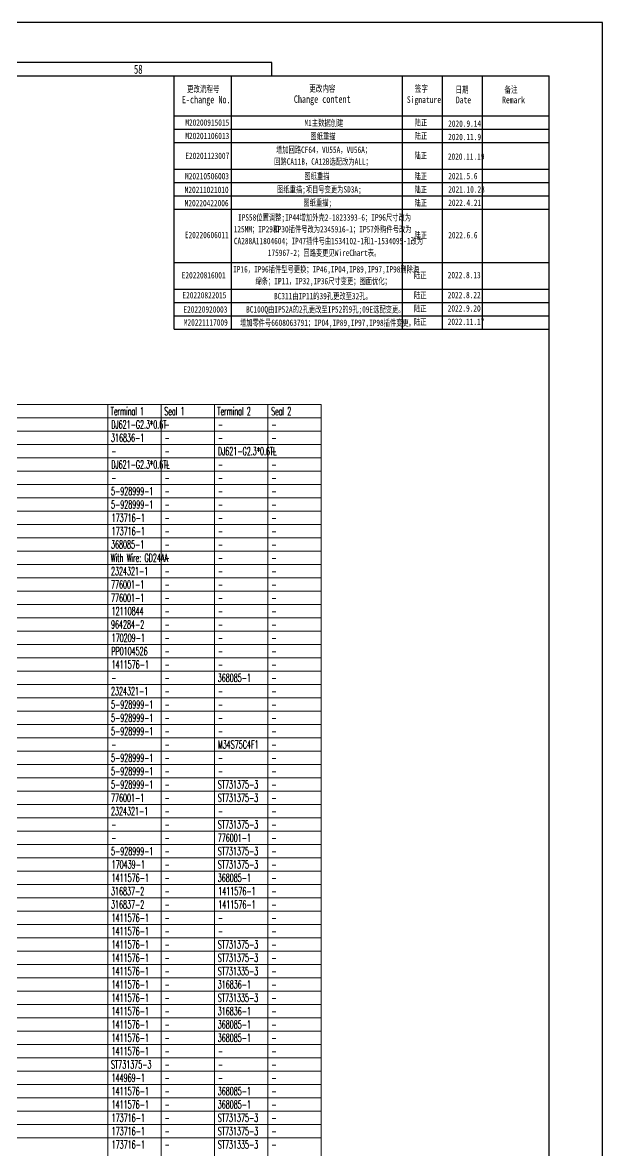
# Model space of a CAD drawing. Header units: inches. Extents: x 47316 to 59086, y 3141 to 11743.
# Drawn here: x 55974.5 to 56191.9, y 8650.5 to 9073.5 of the extents above; entities that cross this region are included whole.
import ezdxf

# ---------------------------------------------------------------- set-up
doc = ezdxf.new("R2010")
doc.units = ezdxf.units.IN
doc.header["$MEASUREMENT"] = 0
doc.layers.add('___SHELL', color=7, linetype='Continuous')
doc.layers.add('_BLACK_HOLE', color=7, linetype='Continuous')
doc.styles.add('MtX_FangSong_GB2312', font='')
doc.styles.add('MtX_FangSong_GB2312_1', font='')
doc.styles.add('MtX_SimSun', font='')
doc.styles.add('MtX_仿宋_GB2312', font='')
doc.styles.get("Standard").update_dxf_attribs({"font": ''})
doc.styles.add('样式 1', font='仿宋_GB2312.ttf', dxfattribs={"width": 0.7, "height": 2.4})
doc.styles.get('MtX_FangSong_GB2312').set_extended_font_data('FangSong_GB2312')
doc.styles.get('MtX_FangSong_GB2312_1').set_extended_font_data('FangSong_GB2312', bold=True)
doc.styles.get('MtX_SimSun').set_extended_font_data('SimSun')
doc.styles.get('MtX_仿宋_GB2312').set_extended_font_data('仿宋_GB2312')
doc.styles.get('Standard').set_extended_font_data('SimSun')

msp = doc.modelspace()

# ---------------------------------------------------------------- linework, layer by layer
at = {"color": 0, "lineweight": -2}
for p, q in [((56191.93, 9073.45), (50247.93, 9073.45)), ((56191.93, 8232.45), (56191.93, 9073.45)), ((56067.93, 9058.45), (50267.93, 9058.45)), ((56067.93, 9053.45), (56067.93, 9058.45)), ((50267.93, 9053.45), (56171.93, 9053.45)), ((56031.43, 9053.45), (56171.93, 9053.45)), ((56171.93, 8252.45), (56171.93, 9053.45)), ((56171.93, 8983.45), (56171.93, 9053.45))]:
    msp.add_line(p, q, dxfattribs=at)
at = {"color": 0, "linetype": 'Continuous', "lineweight": 15}
for p, q in [((55759.65, 8930.24), (56086.5, 8930.24)), ((56006.5, 8425.24), (56006.5, 8930.24)), ((56026.5, 8425.24), (56026.5, 8930.24)), ((56046.5, 8425.24), (56046.5, 8930.24)), ((56066.5, 8425.24), (56066.5, 8930.24)), ((56086.5, 8425.24), (56086.5, 8930.24)), ((55759.65, 8925.24), (56086.5, 8925.24)), ((55759.65, 8920.24), (56086.5, 8920.24)), ((55759.65, 8915.24), (56086.5, 8915.24)), ((55759.65, 8910.24), (56086.5, 8910.24)), ((55759.65, 8905.24), (56086.5, 8905.24)), ((55759.65, 8900.24), (56086.5, 8900.24)), ((55759.65, 8895.24), (56086.5, 8895.24)), ((55759.65, 8890.24), (56086.5, 8890.24)), ((55759.65, 8885.24), (56086.5, 8885.24)), ((55759.65, 8880.24), (56086.5, 8880.24)), ((55759.65, 8875.24), (56086.5, 8875.24)), ((55759.65, 8870.24), (56086.5, 8870.24)), ((55759.65, 8865.24), (56086.5, 8865.24)), ((55759.65, 8860.24), (56086.5, 8860.24)), ((55759.65, 8855.24), (56086.5, 8855.24)), ((55759.65, 8850.24), (56086.5, 8850.24)), ((55759.65, 8845.24), (56086.5, 8845.24)), ((55759.65, 8840.24), (56086.5, 8840.24)), ((55759.65, 8835.24), (56086.5, 8835.24)), ((55759.65, 8830.24), (56086.5, 8830.24)), ((55759.65, 8825.24), (56086.5, 8825.24)), ((55759.65, 8820.24), (56086.5, 8820.24)), ((55759.65, 8815.24), (56086.5, 8815.24)), ((55759.65, 8810.24), (56086.5, 8810.24)), ((55759.65, 8805.24), (56086.5, 8805.24)), ((55759.65, 8800.24), (56086.5, 8800.24)), ((55759.65, 8795.24), (56086.5, 8795.24)), ((55759.65, 8790.24), (56086.5, 8790.24)), ((55759.65, 8785.24), (56086.5, 8785.24)), ((55759.65, 8780.24), (56086.5, 8780.24)), ((55759.65, 8775.24), (56086.5, 8775.24)), ((55759.65, 8770.24), (56086.5, 8770.24)), ((55759.65, 8765.24), (56086.5, 8765.24)), ((55759.65, 8760.24), (56086.5, 8760.24)), ((55759.65, 8755.24), (56086.5, 8755.24)), ((55759.65, 8750.24), (56086.5, 8750.24)), ((55759.65, 8745.24), (56086.5, 8745.24)), ((55759.65, 8740.24), (56086.5, 8740.24)), ((55759.65, 8735.24), (56086.5, 8735.24)), ((55759.65, 8730.24), (56086.5, 8730.24)), ((55759.65, 8725.24), (56086.5, 8725.24)), ((55759.65, 8720.24), (56086.5, 8720.24)), ((55759.65, 8715.24), (56086.5, 8715.24)), ((55759.65, 8710.24), (56086.5, 8710.24)), ((55759.65, 8705.24), (56086.5, 8705.24)), ((55759.65, 8700.24), (56086.5, 8700.24)), ((55759.65, 8695.24), (56086.5, 8695.24)), ((55759.65, 8690.24), (56086.5, 8690.24)), ((55759.65, 8685.24), (56086.5, 8685.24)), ((55759.65, 8680.24), (56086.5, 8680.24)), ((55759.65, 8675.24), (56086.5, 8675.24)), ((55759.65, 8670.24), (56086.5, 8670.24)), ((55759.65, 8665.24), (56086.5, 8665.24)), ((55759.65, 8660.24), (56086.5, 8660.24)), ((55759.65, 8655.24), (56086.5, 8655.24))]:
    msp.add_line(p, q, dxfattribs=at)
at = {"layer": '_BLACK_HOLE', "color": 0, "lineweight": -3}
for p, q in [((56031.43, 8958.45), (56031.43, 9053.45)), ((56052.85, 8958.45), (56052.85, 9053.45)), ((56116.93, 8958.45), (56116.93, 9053.45)), ((56131.93, 8958.45), (56131.93, 9053.45)), ((56146.93, 8958.45), (56146.93, 9053.45)), ((56031.43, 9033.45), (56171.93, 9033.45)), ((56031.43, 9028.45), (56171.93, 9028.45)), ((56031.43, 9018.45), (56171.93, 9018.45)), ((56031.43, 9013.45), (56171.93, 9013.45)), ((56031.43, 9008.45), (56171.93, 9008.45)), ((56031.43, 9003.45), (56171.93, 9003.45)), ((56031.43, 8983.45), (56171.93, 8983.45)), ((56031.43, 8973.45), (56171.93, 8973.45)), ((56031.43, 8968.45), (56171.93, 8968.45)), ((56031.43, 8963.45), (56171.93, 8963.45)), ((56031.43, 8958.45), (56171.93, 8958.45))]:
    msp.add_line(p, q, dxfattribs=at)
at = {"layer": '_BLACK_HOLE', "color": 0, "lineweight": -2}
msp.add_line((56031.43, 9038.45), (56171.93, 9038.45), dxfattribs=at)

# ---------------------------------------------------------------- texts
at = {"color": 0, "lineweight": -2, "style": 'MtX_FangSong_GB2312', "width": 0.7}
msp.add_text('58', height=3.4, dxfattribs=at).set_placement((56016.29, 9054.25))
at = {"color": 0, "lineweight": -3, "width": 0.7}
for s, style, p in [('M20200915015', '样式 1', (56035.56, 9034.76)), ('M1主数据创建', 'MtX_仿宋_GB2312', (56080.24, 9034.65)), ('M20201106013', '样式 1', (56035.56, 9029.76)), ('图纸重描', 'MtX_仿宋_GB2312', (56082.45, 9029.64)), ('增加回路CF64，VU55A，VU56A；', 'MtX_仿宋_GB2312', (56069.54, 9024.55)), ('E20201123007', '样式 1', (56035.56, 9022.28)), ('回路CA11B，CA12B选配改为ALL；', 'MtX_仿宋_GB2312', (56068.85, 9020.12))]:
    msp.add_text(s, height=2.4, dxfattribs=dict(at, style=style)).set_placement(p)
at = {"color": 0, "style": '样式 1', "width": 0.7}
for s, p in [('陆正', (56121.55, 9034.73)), ('2020.9.14', (56134.09, 9034.36)), ('陆正', (56121.55, 9029.73)), ('2020.11.9', (56134.09, 9029.36)), ('陆正', (56121.45, 9022.38)), ('2020.11.19', (56133.99, 9022.01))]:
    msp.add_text(s, height=2.4, dxfattribs=at).set_placement(p)
at = {"color": 140, "linetype": 'Continuous', "lineweight": 15, "char_height": 3, "attachment_point": 1}
for s, insert, width in [('\\Fromans.shx;\\W0.5000000000;\\T1.0000000000;\\o\\lTerminal 1', (56007.57, 8929.24), 12.2857), ('\\Fromans.shx;\\W0.5000000000;\\T1.0000000000;\\o\\lSeal 1', (56027.71, 8929.24), 7.5714), ('\\Fromans.shx;\\W0.5000000000;\\T1.0000000000;\\o\\lTerminal 2', (56047.57, 8929.24), 12.2857), ('\\Fromans.shx;\\W0.5000000000;\\T1.0000000000;\\o\\lSeal 2', (56067.71, 8929.24), 7.5714)]:
    msp.add_mtext(s, dxfattribs=dict(at, insert=insert, width=width))
at = {"color": 7, "linetype": 'Continuous', "lineweight": 15, "char_height": 3, "attachment_point": 1}
for s, insert, width in [('\\Fromans.shx;\\W0.5000000000;\\T1.0000000000;\\o\\lDJ621-G2.3*0.6T', (56007.78, 8924.24), 19.7143), ('\\Fromans.shx;\\W0.5000000000;\\T1.0000000000;\\o\\l-', (56027.78, 8924.24), 1.8571), ('\\Fromans.shx;\\W0.5000000000;\\T1.0000000000;\\o\\l-', (56047.78, 8924.24), 1.8571), ('\\Fromans.shx;\\W0.5000000000;\\T1.0000000000;\\o\\l-', (56067.78, 8924.24), 1.8571), ('\\Fromans.shx;\\W0.5000000000;\\T1.0000000000;\\o\\l316836-1', (56007.71, 8919.24), 11.8571), ('\\Fromans.shx;\\W0.5000000000;\\T1.0000000000;\\o\\l-', (56027.78, 8919.24), 1.8571), ('\\Fromans.shx;\\W0.5000000000;\\T1.0000000000;\\o\\l-', (56047.78, 8919.24), 1.8571), ('\\Fromans.shx;\\W0.5000000000;\\T1.0000000000;\\o\\l-', (56067.78, 8919.24), 1.8571), ('\\Fromans.shx;\\W0.5000000000;\\T1.0000000000;\\o\\l-', (56007.78, 8914.24), 1.8571), ('\\Fromans.shx;\\W0.5000000000;\\T1.0000000000;\\o\\l-', (56027.78, 8914.24), 1.8571), ('\\Fromans.shx;\\W0.5000000000;\\T1.0000000000;\\o\\lDJ621-G2.3*0.6TL', (56047.78, 8914.24), 20.9286), ('\\Fromans.shx;\\W0.5000000000;\\T1.0000000000;\\o\\l-', (56067.78, 8914.24), 1.8571), ('\\Fromans.shx;\\W0.5000000000;\\T1.0000000000;\\o\\lDJ621-G2.3*0.6TL', (56007.78, 8909.24), 20.9286), ('\\Fromans.shx;\\W0.5000000000;\\T1.0000000000;\\o\\l-', (56027.78, 8909.24), 1.8571), ('\\Fromans.shx;\\W0.5000000000;\\T1.0000000000;\\o\\l-', (56047.78, 8909.24), 1.8571), ('\\Fromans.shx;\\W0.5000000000;\\T1.0000000000;\\o\\l-', (56067.78, 8909.24), 1.8571), ('\\Fromans.shx;\\W0.5000000000;\\T1.0000000000;\\o\\l5-928999-1', (56007.71, 8899.24), 15.1429), ('\\Fromans.shx;\\W0.5000000000;\\T1.0000000000;\\o\\l-', (56007.78, 8904.24), 1.8571), ('\\Fromans.shx;\\W0.5000000000;\\T1.0000000000;\\o\\l-', (56027.78, 8904.24), 1.8571), ('\\Fromans.shx;\\W0.5000000000;\\T1.0000000000;\\o\\l-', (56047.78, 8904.24), 1.8571), ('\\Fromans.shx;\\W0.5000000000;\\T1.0000000000;\\o\\l-', (56067.78, 8904.24), 1.8571), ('\\Fromans.shx;\\W0.5000000000;\\T1.0000000000;\\o\\l-', (56027.78, 8899.24), 1.8571), ('\\Fromans.shx;\\W0.5000000000;\\T1.0000000000;\\o\\l-', (56047.78, 8899.24), 1.8571), ('\\Fromans.shx;\\W0.5000000000;\\T1.0000000000;\\o\\l-', (56067.78, 8899.24), 1.8571), ('\\Fromans.shx;\\W0.5000000000;\\T1.0000000000;\\o\\l5-928999-1', (56007.71, 8894.24), 15.1429), ('\\Fromans.shx;\\W0.5000000000;\\T1.0000000000;\\o\\l-', (56027.78, 8894.24), 1.8571), ('\\Fromans.shx;\\W0.5000000000;\\T1.0000000000;\\o\\l-', (56047.78, 8894.24), 1.8571), ('\\Fromans.shx;\\W0.5000000000;\\T1.0000000000;\\o\\l-', (56067.78, 8894.24), 1.8571), ('\\Fromans.shx;\\W0.5000000000;\\T1.0000000000;\\o\\l173716-1', (56007.93, 8889.24), 11.8571), ('\\Fromans.shx;\\W0.5000000000;\\T1.0000000000;\\o\\l-', (56027.78, 8889.24), 1.8571), ('\\Fromans.shx;\\W0.5000000000;\\T1.0000000000;\\o\\l-', (56047.78, 8889.24), 1.8571), ('\\Fromans.shx;\\W0.5000000000;\\T1.0000000000;\\o\\l-', (56067.78, 8889.24), 1.8571), ('\\Fromans.shx;\\W0.5000000000;\\T1.0000000000;\\o\\l173716-1', (56007.93, 8884.24), 11.8571), ('\\Fromans.shx;\\W0.5000000000;\\T1.0000000000;\\o\\l-', (56027.78, 8884.24), 1.8571), ('\\Fromans.shx;\\W0.5000000000;\\T1.0000000000;\\o\\l-', (56047.78, 8884.24), 1.8571), ('\\Fromans.shx;\\W0.5000000000;\\T1.0000000000;\\o\\l-', (56067.78, 8884.24), 1.8571), ('\\Fromans.shx;\\W0.5000000000;\\T1.0000000000;\\o\\l368085-1', (56007.71, 8879.24), 11.8571), ('\\Fromans.shx;\\W0.5000000000;\\T1.0000000000;\\o\\l-', (56027.78, 8879.24), 1.8571), ('\\Fromans.shx;\\W0.5000000000;\\T1.0000000000;\\o\\l-', (56047.78, 8879.24), 1.8571), ('\\Fromans.shx;\\W0.5000000000;\\T1.0000000000;\\o\\l-', (56067.78, 8879.24), 1.8571), ('\\Fromans.shx;\\W0.5000000000;\\T1.0000000000;\\o\\lWith Wire: GD24AA', (56007.64, 8874.24), 21.1429), ('\\Fromans.shx;\\W0.5000000000;\\T1.0000000000;\\o\\l2324321-1', (56007.71, 8869.24), 13.2857), ('\\Fromans.shx;\\W0.5000000000;\\T1.0000000000;\\o\\l-', (56027.78, 8874.24), 1.8571), ('\\Fromans.shx;\\W0.5000000000;\\T1.0000000000;\\o\\l-', (56047.78, 8874.24), 1.8571), ('\\Fromans.shx;\\W0.5000000000;\\T1.0000000000;\\o\\l-', (56067.78, 8874.24), 1.8571), ('\\Fromans.shx;\\W0.5000000000;\\T1.0000000000;\\o\\l-', (56027.78, 8869.24), 1.8571), ('\\Fromans.shx;\\W0.5000000000;\\T1.0000000000;\\o\\l-', (56047.78, 8869.24), 1.8571), ('\\Fromans.shx;\\W0.5000000000;\\T1.0000000000;\\o\\l-', (56067.78, 8869.24), 1.8571), ('\\Fromans.shx;\\W0.5000000000;\\T1.0000000000;\\o\\l776001-1', (56007.71, 8864.24), 11.8571), ('\\Fromans.shx;\\W0.5000000000;\\T1.0000000000;\\o\\l-', (56027.78, 8864.24), 1.8571), ('\\Fromans.shx;\\W0.5000000000;\\T1.0000000000;\\o\\l-', (56047.78, 8864.24), 1.8571), ('\\Fromans.shx;\\W0.5000000000;\\T1.0000000000;\\o\\l-', (56067.78, 8864.24), 1.8571), ('\\Fromans.shx;\\W0.5000000000;\\T1.0000000000;\\o\\l776001-1', (56007.71, 8859.24), 11.8571), ('\\Fromans.shx;\\W0.5000000000;\\T1.0000000000;\\o\\l-', (56027.78, 8859.24), 1.8571), ('\\Fromans.shx;\\W0.5000000000;\\T1.0000000000;\\o\\l-', (56047.78, 8859.24), 1.8571), ('\\Fromans.shx;\\W0.5000000000;\\T1.0000000000;\\o\\l-', (56067.78, 8859.24), 1.8571), ('\\Fromans.shx;\\W0.5000000000;\\T1.0000000000;\\o\\l12110844', (56007.93, 8854.24), 11.4286), ('\\Fromans.shx;\\W0.5000000000;\\T1.0000000000;\\o\\l-', (56027.78, 8854.24), 1.8571), ('\\Fromans.shx;\\W0.5000000000;\\T1.0000000000;\\o\\l-', (56047.78, 8854.24), 1.8571), ('\\Fromans.shx;\\W0.5000000000;\\T1.0000000000;\\o\\l-', (56067.78, 8854.24), 1.8571), ('\\Fromans.shx;\\W0.5000000000;\\T1.0000000000;\\o\\l964284-2', (56007.71, 8849.24), 11.8571), ('\\Fromans.shx;\\W0.5000000000;\\T1.0000000000;\\o\\l170209-1', (56007.93, 8844.24), 11.8571), ('\\Fromans.shx;\\W0.5000000000;\\T1.0000000000;\\o\\l-', (56027.78, 8849.24), 1.8571), ('\\Fromans.shx;\\W0.5000000000;\\T1.0000000000;\\o\\l-', (56047.78, 8849.24), 1.8571), ('\\Fromans.shx;\\W0.5000000000;\\T1.0000000000;\\o\\l-', (56067.78, 8849.24), 1.8571), ('\\Fromans.shx;\\W0.5000000000;\\T1.0000000000;\\o\\l-', (56027.78, 8844.24), 1.8571), ('\\Fromans.shx;\\W0.5000000000;\\T1.0000000000;\\o\\l-', (56047.78, 8844.24), 1.8571), ('\\Fromans.shx;\\W0.5000000000;\\T1.0000000000;\\o\\l-', (56067.78, 8844.24), 1.8571), ('\\Fromans.shx;\\W0.5000000000;\\T1.0000000000;\\o\\lPP0104526', (56007.78, 8839.24), 13), ('\\Fromans.shx;\\W0.5000000000;\\T1.0000000000;\\o\\l-', (56027.78, 8839.24), 1.8571), ('\\Fromans.shx;\\W0.5000000000;\\T1.0000000000;\\o\\l-', (56047.78, 8839.24), 1.8571), ('\\Fromans.shx;\\W0.5000000000;\\T1.0000000000;\\o\\l-', (56067.78, 8839.24), 1.8571), ('\\Fromans.shx;\\W0.5000000000;\\T1.0000000000;\\o\\l1411576-1', (56007.93, 8834.24), 13.2857), ('\\Fromans.shx;\\W0.5000000000;\\T1.0000000000;\\o\\l-', (56027.78, 8834.24), 1.8571), ('\\Fromans.shx;\\W0.5000000000;\\T1.0000000000;\\o\\l-', (56047.78, 8834.24), 1.8571), ('\\Fromans.shx;\\W0.5000000000;\\T1.0000000000;\\o\\l-', (56067.78, 8834.24), 1.8571), ('\\Fromans.shx;\\W0.5000000000;\\T1.0000000000;\\o\\l-', (56007.78, 8829.24), 1.8571), ('\\Fromans.shx;\\W0.5000000000;\\T1.0000000000;\\o\\l-', (56027.78, 8829.24), 1.8571), ('\\Fromans.shx;\\W0.5000000000;\\T1.0000000000;\\o\\l368085-1', (56047.71, 8829.24), 11.8571), ('\\Fromans.shx;\\W0.5000000000;\\T1.0000000000;\\o\\l-', (56067.78, 8829.24), 1.8571), ('\\Fromans.shx;\\W0.5000000000;\\T1.0000000000;\\o\\l2324321-1', (56007.71, 8824.24), 13.2857), ('\\Fromans.shx;\\W0.5000000000;\\T1.0000000000;\\o\\l-', (56027.78, 8824.24), 1.8571), ('\\Fromans.shx;\\W0.5000000000;\\T1.0000000000;\\o\\l-', (56047.78, 8824.24), 1.8571), ('\\Fromans.shx;\\W0.5000000000;\\T1.0000000000;\\o\\l-', (56067.78, 8824.24), 1.8571), ('\\Fromans.shx;\\W0.5000000000;\\T1.0000000000;\\o\\l5-928999-1', (56007.71, 8819.24), 15.1429), ('\\Fromans.shx;\\W0.5000000000;\\T1.0000000000;\\o\\l5-928999-1', (56007.71, 8814.24), 15.1429), ('\\Fromans.shx;\\W0.5000000000;\\T1.0000000000;\\o\\l-', (56027.78, 8819.24), 1.8571), ('\\Fromans.shx;\\W0.5000000000;\\T1.0000000000;\\o\\l-', (56047.78, 8819.24), 1.8571), ('\\Fromans.shx;\\W0.5000000000;\\T1.0000000000;\\o\\l-', (56067.78, 8819.24), 1.8571), ('\\Fromans.shx;\\W0.5000000000;\\T1.0000000000;\\o\\l-', (56027.78, 8814.24), 1.8571), ('\\Fromans.shx;\\W0.5000000000;\\T1.0000000000;\\o\\l-', (56047.78, 8814.24), 1.8571), ('\\Fromans.shx;\\W0.5000000000;\\T1.0000000000;\\o\\l-', (56067.78, 8814.24), 1.8571), ('\\Fromans.shx;\\W0.5000000000;\\T1.0000000000;\\o\\l5-928999-1', (56007.71, 8809.24), 15.1429), ('\\Fromans.shx;\\W0.5000000000;\\T1.0000000000;\\o\\l-', (56027.78, 8809.24), 1.8571), ('\\Fromans.shx;\\W0.5000000000;\\T1.0000000000;\\o\\l-', (56047.78, 8809.24), 1.8571), ('\\Fromans.shx;\\W0.5000000000;\\T1.0000000000;\\o\\l-', (56067.78, 8809.24), 1.8571), ('\\Fromans.shx;\\W0.5000000000;\\T1.0000000000;\\o\\l-', (56007.78, 8804.24), 1.8571), ('\\Fromans.shx;\\W0.5000000000;\\T1.0000000000;\\o\\l-', (56027.78, 8804.24), 1.8571), ('\\Fromans.shx;\\W0.5000000000;\\T1.0000000000;\\o\\lM34S75C4F1', (56047.78, 8804.24), 14.5), ('\\Fromans.shx;\\W0.5000000000;\\T1.0000000000;\\o\\l-', (56067.78, 8804.24), 1.8571), ('\\Fromans.shx;\\W0.5000000000;\\T1.0000000000;\\o\\l5-928999-1', (56007.71, 8799.24), 15.1429), ('\\Fromans.shx;\\W0.5000000000;\\T1.0000000000;\\o\\l-', (56027.78, 8799.24), 1.8571), ('\\Fromans.shx;\\W0.5000000000;\\T1.0000000000;\\o\\l-', (56047.78, 8799.24), 1.8571), ('\\Fromans.shx;\\W0.5000000000;\\T1.0000000000;\\o\\l-', (56067.78, 8799.24), 1.8571), ('\\Fromans.shx;\\W0.5000000000;\\T1.0000000000;\\o\\l5-928999-1', (56007.71, 8794.24), 15.1429), ('\\Fromans.shx;\\W0.5000000000;\\T1.0000000000;\\o\\l5-928999-1', (56007.71, 8789.24), 15.1429), ('\\Fromans.shx;\\W0.5000000000;\\T1.0000000000;\\o\\l-', (56027.78, 8794.24), 1.8571), ('\\Fromans.shx;\\W0.5000000000;\\T1.0000000000;\\o\\lST731375-3', (56047.71, 8789.24), 14.4286), ('\\Fromans.shx;\\W0.5000000000;\\T1.0000000000;\\o\\l-', (56047.78, 8794.24), 1.8571), ('\\Fromans.shx;\\W0.5000000000;\\T1.0000000000;\\o\\l-', (56067.78, 8794.24), 1.8571), ('\\Fromans.shx;\\W0.5000000000;\\T1.0000000000;\\o\\l-', (56027.78, 8789.24), 1.8571), ('\\Fromans.shx;\\W0.5000000000;\\T1.0000000000;\\o\\l-', (56067.78, 8789.24), 1.8571), ('\\Fromans.shx;\\W0.5000000000;\\T1.0000000000;\\o\\l776001-1', (56007.71, 8784.24), 11.8571), ('\\Fromans.shx;\\W0.5000000000;\\T1.0000000000;\\o\\l-', (56027.78, 8784.24), 1.8571), ('\\Fromans.shx;\\W0.5000000000;\\T1.0000000000;\\o\\lST731375-3', (56047.71, 8784.24), 14.4286), ('\\Fromans.shx;\\W0.5000000000;\\T1.0000000000;\\o\\l-', (56067.78, 8784.24), 1.8571), ('\\Fromans.shx;\\W0.5000000000;\\T1.0000000000;\\o\\l2324321-1', (56007.71, 8779.24), 13.2857), ('\\Fromans.shx;\\W0.5000000000;\\T1.0000000000;\\o\\l-', (56027.78, 8779.24), 1.8571), ('\\Fromans.shx;\\W0.5000000000;\\T1.0000000000;\\o\\l-', (56047.78, 8779.24), 1.8571), ('\\Fromans.shx;\\W0.5000000000;\\T1.0000000000;\\o\\l-', (56067.78, 8779.24), 1.8571), ('\\Fromans.shx;\\W0.5000000000;\\T1.0000000000;\\o\\l-', (56007.78, 8774.24), 1.8571), ('\\Fromans.shx;\\W0.5000000000;\\T1.0000000000;\\o\\l-', (56027.78, 8774.24), 1.8571), ('\\Fromans.shx;\\W0.5000000000;\\T1.0000000000;\\o\\lST731375-3', (56047.71, 8774.24), 14.4286), ('\\Fromans.shx;\\W0.5000000000;\\T1.0000000000;\\o\\l-', (56067.78, 8774.24), 1.8571), ('\\Fromans.shx;\\W0.5000000000;\\T1.0000000000;\\o\\l-', (56007.78, 8769.24), 1.8571), ('\\Fromans.shx;\\W0.5000000000;\\T1.0000000000;\\o\\l-', (56027.78, 8769.24), 1.8571), ('\\Fromans.shx;\\W0.5000000000;\\T1.0000000000;\\o\\l776001-1', (56047.71, 8769.24), 11.8571), ('\\Fromans.shx;\\W0.5000000000;\\T1.0000000000;\\o\\l-', (56067.78, 8769.24), 1.8571), ('\\Fromans.shx;\\W0.5000000000;\\T1.0000000000;\\o\\l5-928999-1', (56007.71, 8764.24), 15.1429), ('\\Fromans.shx;\\W0.5000000000;\\T1.0000000000;\\o\\lST731375-3', (56047.71, 8764.24), 14.4286), ('\\Fromans.shx;\\W0.5000000000;\\T1.0000000000;\\o\\l170439-1', (56007.93, 8759.24), 11.8571), ('\\Fromans.shx;\\W0.5000000000;\\T1.0000000000;\\o\\l-', (56027.78, 8764.24), 1.8571), ('\\Fromans.shx;\\W0.5000000000;\\T1.0000000000;\\o\\lST731375-3', (56047.71, 8759.24), 14.4286), ('\\Fromans.shx;\\W0.5000000000;\\T1.0000000000;\\o\\l-', (56067.78, 8764.24), 1.8571), ('\\Fromans.shx;\\W0.5000000000;\\T1.0000000000;\\o\\l-', (56027.78, 8759.24), 1.8571), ('\\Fromans.shx;\\W0.5000000000;\\T1.0000000000;\\o\\l-', (56067.78, 8759.24), 1.8571), ('\\Fromans.shx;\\W0.5000000000;\\T1.0000000000;\\o\\l1411576-1', (56007.93, 8754.24), 13.2857), ('\\Fromans.shx;\\W0.5000000000;\\T1.0000000000;\\o\\l-', (56027.78, 8754.24), 1.8571), ('\\Fromans.shx;\\W0.5000000000;\\T1.0000000000;\\o\\l368085-1', (56047.71, 8754.24), 11.8571), ('\\Fromans.shx;\\W0.5000000000;\\T1.0000000000;\\o\\l-', (56067.78, 8754.24), 1.8571), ('\\Fromans.shx;\\W0.5000000000;\\T1.0000000000;\\o\\l316837-2', (56007.71, 8749.24), 11.8571), ('\\Fromans.shx;\\W0.5000000000;\\T1.0000000000;\\o\\l-', (56027.78, 8749.24), 1.8571), ('\\Fromans.shx;\\W0.5000000000;\\T1.0000000000;\\o\\l1411576-1', (56047.93, 8749.24), 13.2857), ('\\Fromans.shx;\\W0.5000000000;\\T1.0000000000;\\o\\l-', (56067.78, 8749.24), 1.8571), ('\\Fromans.shx;\\W0.5000000000;\\T1.0000000000;\\o\\l316837-2', (56007.71, 8744.24), 11.8571), ('\\Fromans.shx;\\W0.5000000000;\\T1.0000000000;\\o\\l-', (56027.78, 8744.24), 1.8571), ('\\Fromans.shx;\\W0.5000000000;\\T1.0000000000;\\o\\l1411576-1', (56047.93, 8744.24), 13.2857), ('\\Fromans.shx;\\W0.5000000000;\\T1.0000000000;\\o\\l-', (56067.78, 8744.24), 1.8571), ('\\Fromans.shx;\\W0.5000000000;\\T1.0000000000;\\o\\l1411576-1', (56007.93, 8739.24), 13.2857), ('\\Fromans.shx;\\W0.5000000000;\\T1.0000000000;\\o\\l1411576-1', (56007.93, 8734.24), 13.2857), ('\\Fromans.shx;\\W0.5000000000;\\T1.0000000000;\\o\\l-', (56027.78, 8739.24), 1.8571), ('\\Fromans.shx;\\W0.5000000000;\\T1.0000000000;\\o\\l-', (56047.78, 8739.24), 1.8571), ('\\Fromans.shx;\\W0.5000000000;\\T1.0000000000;\\o\\l-', (56067.78, 8739.24), 1.8571), ('\\Fromans.shx;\\W0.5000000000;\\T1.0000000000;\\o\\l-', (56027.78, 8734.24), 1.8571), ('\\Fromans.shx;\\W0.5000000000;\\T1.0000000000;\\o\\l-', (56047.78, 8734.24), 1.8571), ('\\Fromans.shx;\\W0.5000000000;\\T1.0000000000;\\o\\l-', (56067.78, 8734.24), 1.8571), ('\\Fromans.shx;\\W0.5000000000;\\T1.0000000000;\\o\\l1411576-1', (56007.93, 8729.24), 13.2857), ('\\Fromans.shx;\\W0.5000000000;\\T1.0000000000;\\o\\l-', (56027.78, 8729.24), 1.8571), ('\\Fromans.shx;\\W0.5000000000;\\T1.0000000000;\\o\\lST731375-3', (56047.71, 8729.24), 14.4286), ('\\Fromans.shx;\\W0.5000000000;\\T1.0000000000;\\o\\l-', (56067.78, 8729.24), 1.8571), ('\\Fromans.shx;\\W0.5000000000;\\T1.0000000000;\\o\\l1411576-1', (56007.93, 8724.24), 13.2857), ('\\Fromans.shx;\\W0.5000000000;\\T1.0000000000;\\o\\l-', (56027.78, 8724.24), 1.8571), ('\\Fromans.shx;\\W0.5000000000;\\T1.0000000000;\\o\\lST731375-3', (56047.71, 8724.24), 14.4286), ('\\Fromans.shx;\\W0.5000000000;\\T1.0000000000;\\o\\l-', (56067.78, 8724.24), 1.8571), ('\\Fromans.shx;\\W0.5000000000;\\T1.0000000000;\\o\\l1411576-1', (56007.93, 8719.24), 13.2857), ('\\Fromans.shx;\\W0.5000000000;\\T1.0000000000;\\o\\l-', (56027.78, 8719.24), 1.8571), ('\\Fromans.shx;\\W0.5000000000;\\T1.0000000000;\\o\\lST731335-3', (56047.71, 8719.24), 14.4286), ('\\Fromans.shx;\\W0.5000000000;\\T1.0000000000;\\o\\l-', (56067.78, 8719.24), 1.8571), ('\\Fromans.shx;\\W0.5000000000;\\T1.0000000000;\\o\\l1411576-1', (56007.93, 8714.24), 13.2857), ('\\Fromans.shx;\\W0.5000000000;\\T1.0000000000;\\o\\l-', (56027.78, 8714.24), 1.8571), ('\\Fromans.shx;\\W0.5000000000;\\T1.0000000000;\\o\\l316836-1', (56047.71, 8714.24), 11.8571), ('\\Fromans.shx;\\W0.5000000000;\\T1.0000000000;\\o\\l-', (56067.78, 8714.24), 1.8571), ('\\Fromans.shx;\\W0.5000000000;\\T1.0000000000;\\o\\l1411576-1', (56007.93, 8709.24), 13.2857), ('\\Fromans.shx;\\W0.5000000000;\\T1.0000000000;\\o\\lST731335-3', (56047.71, 8709.24), 14.4286), ('\\Fromans.shx;\\W0.5000000000;\\T1.0000000000;\\o\\l1411576-1', (56007.93, 8704.24), 13.2857), ('\\Fromans.shx;\\W0.5000000000;\\T1.0000000000;\\o\\l-', (56027.78, 8709.24), 1.8571), ('\\Fromans.shx;\\W0.5000000000;\\T1.0000000000;\\o\\l316836-1', (56047.71, 8704.24), 11.8571), ('\\Fromans.shx;\\W0.5000000000;\\T1.0000000000;\\o\\l-', (56067.78, 8709.24), 1.8571), ('\\Fromans.shx;\\W0.5000000000;\\T1.0000000000;\\o\\l-', (56027.78, 8704.24), 1.8571), ('\\Fromans.shx;\\W0.5000000000;\\T1.0000000000;\\o\\l-', (56067.78, 8704.24), 1.8571), ('\\Fromans.shx;\\W0.5000000000;\\T1.0000000000;\\o\\l1411576-1', (56007.93, 8699.24), 13.2857), ('\\Fromans.shx;\\W0.5000000000;\\T1.0000000000;\\o\\l-', (56027.78, 8699.24), 1.8571), ('\\Fromans.shx;\\W0.5000000000;\\T1.0000000000;\\o\\l368085-1', (56047.71, 8699.24), 11.8571), ('\\Fromans.shx;\\W0.5000000000;\\T1.0000000000;\\o\\l-', (56067.78, 8699.24), 1.8571), ('\\Fromans.shx;\\W0.5000000000;\\T1.0000000000;\\o\\l1411576-1', (56007.93, 8694.24), 13.2857), ('\\Fromans.shx;\\W0.5000000000;\\T1.0000000000;\\o\\l-', (56027.78, 8694.24), 1.8571), ('\\Fromans.shx;\\W0.5000000000;\\T1.0000000000;\\o\\l368085-1', (56047.71, 8694.24), 11.8571), ('\\Fromans.shx;\\W0.5000000000;\\T1.0000000000;\\o\\l-', (56067.78, 8694.24), 1.8571), ('\\Fromans.shx;\\W0.5000000000;\\T1.0000000000;\\o\\l1411576-1', (56007.93, 8689.24), 13.2857), ('\\Fromans.shx;\\W0.5000000000;\\T1.0000000000;\\o\\l-', (56027.78, 8689.24), 1.8571), ('\\Fromans.shx;\\W0.5000000000;\\T1.0000000000;\\o\\l-', (56047.78, 8689.24), 1.8571), ('\\Fromans.shx;\\W0.5000000000;\\T1.0000000000;\\o\\l-', (56067.78, 8689.24), 1.8571), ('\\Fromans.shx;\\W0.5000000000;\\T1.0000000000;\\o\\lST731375-3', (56007.71, 8684.24), 14.4286), ('\\Fromans.shx;\\W0.5000000000;\\T1.0000000000;\\o\\l144969-1', (56007.93, 8679.24), 11.8571), ('\\Fromans.shx;\\W0.5000000000;\\T1.0000000000;\\o\\l-', (56027.78, 8684.24), 1.8571), ('\\Fromans.shx;\\W0.5000000000;\\T1.0000000000;\\o\\l-', (56047.78, 8684.24), 1.8571), ('\\Fromans.shx;\\W0.5000000000;\\T1.0000000000;\\o\\l-', (56067.78, 8684.24), 1.8571), ('\\Fromans.shx;\\W0.5000000000;\\T1.0000000000;\\o\\l-', (56027.78, 8679.24), 1.8571), ('\\Fromans.shx;\\W0.5000000000;\\T1.0000000000;\\o\\l-', (56047.78, 8679.24), 1.8571), ('\\Fromans.shx;\\W0.5000000000;\\T1.0000000000;\\o\\l-', (56067.78, 8679.24), 1.8571), ('\\Fromans.shx;\\W0.5000000000;\\T1.0000000000;\\o\\l1411576-1', (56007.93, 8674.24), 13.2857), ('\\Fromans.shx;\\W0.5000000000;\\T1.0000000000;\\o\\l-', (56027.78, 8674.24), 1.8571), ('\\Fromans.shx;\\W0.5000000000;\\T1.0000000000;\\o\\l368085-1', (56047.71, 8674.24), 11.8571), ('\\Fromans.shx;\\W0.5000000000;\\T1.0000000000;\\o\\l-', (56067.78, 8674.24), 1.8571), ('\\Fromans.shx;\\W0.5000000000;\\T1.0000000000;\\o\\l1411576-1', (56007.93, 8669.24), 13.2857), ('\\Fromans.shx;\\W0.5000000000;\\T1.0000000000;\\o\\l-', (56027.78, 8669.24), 1.8571), ('\\Fromans.shx;\\W0.5000000000;\\T1.0000000000;\\o\\l368085-1', (56047.71, 8669.24), 11.8571), ('\\Fromans.shx;\\W0.5000000000;\\T1.0000000000;\\o\\l-', (56067.78, 8669.24), 1.8571), ('\\Fromans.shx;\\W0.5000000000;\\T1.0000000000;\\o\\l173716-1', (56007.93, 8664.24), 11.8571), ('\\Fromans.shx;\\W0.5000000000;\\T1.0000000000;\\o\\l-', (56027.78, 8664.24), 1.8571), ('\\Fromans.shx;\\W0.5000000000;\\T1.0000000000;\\o\\lST731375-3', (56047.71, 8664.24), 14.4286), ('\\Fromans.shx;\\W0.5000000000;\\T1.0000000000;\\o\\l-', (56067.78, 8664.24), 1.8571), ('\\Fromans.shx;\\W0.5000000000;\\T1.0000000000;\\o\\l173716-1', (56007.93, 8659.24), 11.8571), ('\\Fromans.shx;\\W0.5000000000;\\T1.0000000000;\\o\\l-', (56027.78, 8659.24), 1.8571), ('\\Fromans.shx;\\W0.5000000000;\\T1.0000000000;\\o\\lST731375-3', (56047.71, 8659.24), 14.4286), ('\\Fromans.shx;\\W0.5000000000;\\T1.0000000000;\\o\\l-', (56067.78, 8659.24), 1.8571), ('\\Fromans.shx;\\W0.5000000000;\\T1.0000000000;\\o\\l173716-1', (56007.93, 8654.24), 11.8571), ('\\Fromans.shx;\\W0.5000000000;\\T1.0000000000;\\o\\lST731335-3', (56047.71, 8654.24), 14.4286), ('\\Fromans.shx;\\W0.5000000000;\\T1.0000000000;\\o\\l-', (56027.78, 8654.24), 1.8571), ('\\Fromans.shx;\\W0.5000000000;\\T1.0000000000;\\o\\l-', (56067.78, 8654.24), 1.8571)]:
    msp.add_mtext(s, dxfattribs=dict(at, insert=insert, width=width))
at = {"layer": '___SHELL', "color": 0, "lineweight": -3, "width": 0.7}
for s, style, p in [('M20210506003', '样式 1', (56035.47, 9014.65)), ('图纸重描', 'MtX_仿宋_GB2312', (56080.17, 9014.7)), ('M20211021010', '样式 1', (56035.33, 9009.55)), ('图纸重描;项目号变更为SD3A;', 'MtX_仿宋_GB2312', (56069.94, 9009.7)), ('M20220422006', '样式 1', (56035.33, 9004.55)), ('图纸重描;', 'MtX_仿宋_GB2312', (56079.82, 9004.72)), ('IPS58位置调整;IP44增加外壳2-1823393-6；IP96尺寸改为', 'MtX_仿宋_GB2312', (56055.31, 8999.18)), ('125MM；IP29和', 'MtX_仿宋_GB2312', (56053.7, 8994.76)), ('IP30插件号改为2345916-1；IP57外购件号改为', 'MtX_FangSong_GB2312_1', (56068.81, 8994.76)), ('E20220606011', '样式 1', (56035.39, 8992.6)), ('CA288A11804604；IP47插件号由1534102-1和1-1534095-1改为', 'MtX_FangSong_GB2312_1', (56053.77, 8990.34)), ('175967-2；回路变更见WireChart表。', 'MtX_FangSong_GB2312_1', (56066.48, 8985.92)), ('E20220816001', 'MtX_仿宋_GB2312', (56034.21, 8977.5)), ('IP16，IP96插件型号更换；IP46,IP04,IP89,IP97,IP98删除海', 'MtX_仿宋_GB2312', (56053.48, 8979.73)), ('绵条；IP11，IP32,IP36尺寸变更；图面优化；', 'MtX_仿宋_GB2312', (56061.86, 8975.3)), ('E20220822015', 'MtX_仿宋_GB2312', (56034.49, 8970.01)), ('BC311由IP11的39孔更改至32孔。', 'MtX_仿宋_GB2312', (56068.81, 8969.68)), ('E20220920003', 'MtX_仿宋_GB2312', (56034.87, 8964.68)), ('BC100Q由IP52A的2孔更改至IP52的9孔;09E选配变更。', 'MtX_仿宋_GB2312', (56058.35, 8964.7)), ('M20221117009', 'MtX_仿宋_GB2312', (56035, 8959.81)), ('增加零件号6608063791；IP04,IP89,IP97,IP98插件变更。', 'MtX_仿宋_GB2312', (56056.03, 8959.7))]:
    msp.add_text(s, height=2.4, dxfattribs=dict(at, style=style)).set_placement(p)
at = {"layer": '___SHELL', "color": 0, "style": '样式 1', "width": 0.7}
for s, p in [('陆正', (56121.46, 9014.62)), ('2021.5.6', (56134.12, 9014.69)), ('陆正', (56121.46, 9009.62)), ('2021.10.23', (56134.12, 9009.69)), ('陆正', (56121.46, 9004.62)), ('2022.4.21', (56134.12, 9004.69)), ('陆正', (56121.46, 8992.48)), ('2022.6.6', (56134.12, 8992.55)), ('陆正', (56121.28, 8977.5)), ('2022.8.13', (56133.94, 8977.57)), ('陆正', (56121.28, 8970)), ('2022.8.22', (56133.94, 8970.08)), ('陆正', (56121.28, 8965)), ('2022.9.20', (56133.94, 8965.08)), ('陆正', (56121.28, 8960)), ('2022.11.17', (56133.94, 8960.08))]:
    msp.add_text(s, height=2.4, dxfattribs=at).set_placement(p)
at = {"layer": '_BLACK_HOLE', "color": 0, "lineweight": -2, "width": 0.7}
for s, height, style, p in [('更改流程号', 2.5, 'MtX_FangSong_GB2312', (56036.13, 9047.3)), ('更改内容', 2.5, 'MtX_FangSong_GB2312', (56082.03, 9047.48)), ('签字', 2.5, 'MtX_FangSong_GB2312', (56121.61, 9047.44)), ('日期', 2.5, 'MtX_FangSong_GB2312', (56136.82, 9047.05)), ('备注', 2.5, 'MtX_FangSong_GB2312', (56155.2, 9047.07)), ('E-change No.', 2.7775, 'MtX_SimSun', (56034.27, 9043.19)), ('Change content', 2.7775, 'MtX_SimSun', (56076.24, 9043.35)), ('Signature', 2.5, 'MtX_SimSun', (56118.61, 9043.29)), ('Date', 2.5, 'MtX_SimSun', (56136.99, 9043.2)), ('Remark', 2.5, 'MtX_SimSun', (56154.33, 9043.2))]:
    msp.add_text(s, height=height, dxfattribs=dict(at, style=style)).set_placement(p)

doc.saveas('drawing.dxf')
